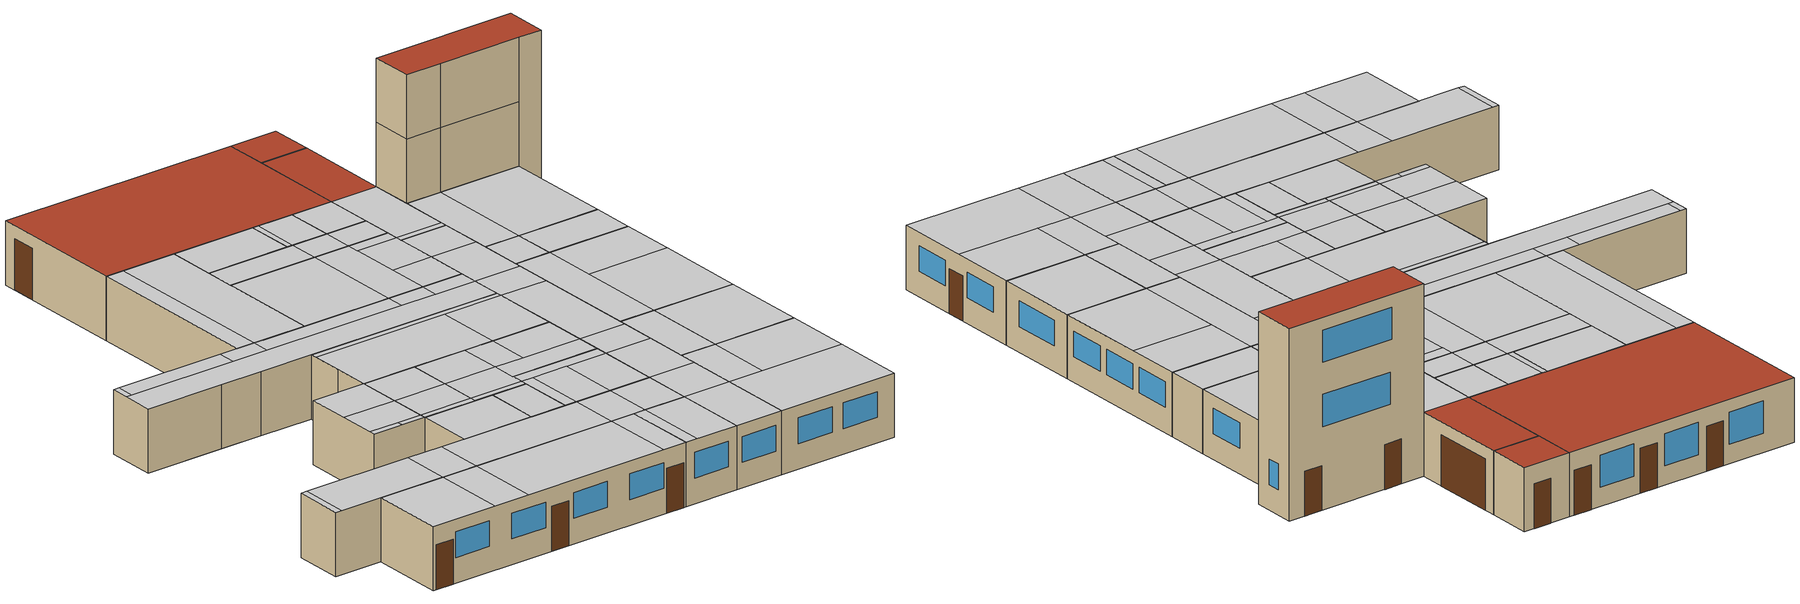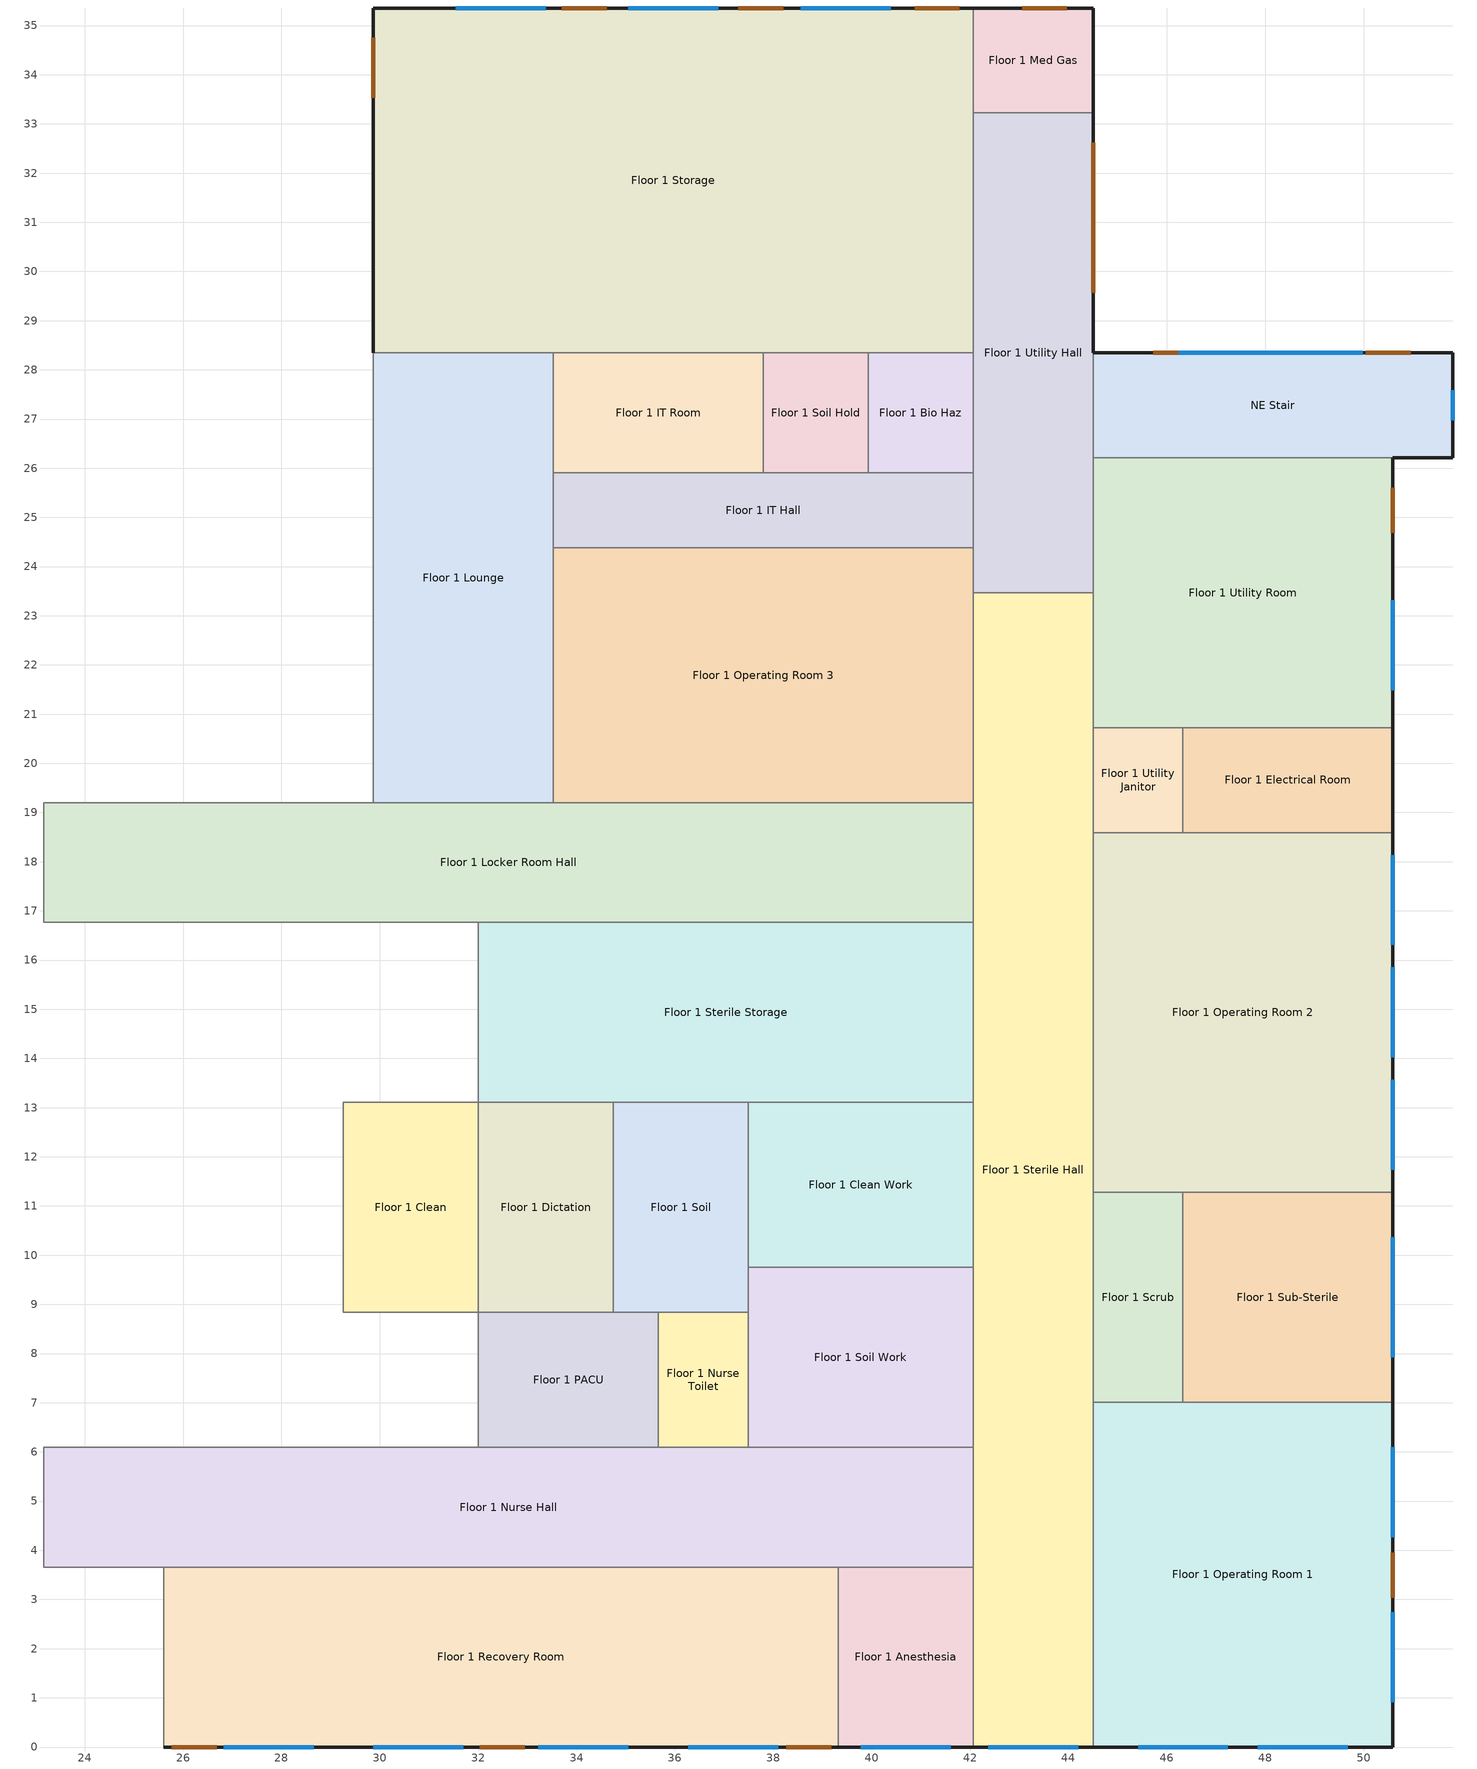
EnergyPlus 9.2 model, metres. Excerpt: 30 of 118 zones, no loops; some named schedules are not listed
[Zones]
Floor 1 Anesthesia
 floor ground (ext_slab_8in_with_carpet): 42.06,3.66 42.06,0 39.32,0 39.32,3.66 z0
 wall outside (nonres_ext_wall): 39.32,0 42.06,0 z0:3.05
 wall to Floor 1 Sterile Hall (int_wall): 42.06,0 42.06,3.66 z0:3.05
 wall to Floor 1 Nurse Hall (int_wall): 42.06,3.66 39.32,3.66 z0:3.05
 wall to Floor 1 Recovery Room (int_wall): 39.32,3.66 39.32,0 z0:3.05
 window (Window_U_0.40_SHGC_0.38): 39.78,0 41.61,0 z1.22:2.44
 ceiling to Floor 2 Exam Hall 3 (int_slab_ceiling): 39.32,0 39.93,0 39.93,3.66 39.32,3.66 z3.05
 ceiling to Floor 2 Exam 4 (int_slab_ceiling): 42.06,3.66 39.93,3.66 39.93,0 42.06,0 z3.05
Floor 1 Bio Haz
 floor ground (ext_slab_8in_with_carpet): 42.06,28.35 42.06,25.91 39.93,25.91 39.93,28.35 z0
 wall to Floor 1 Soil Hold (int_wall): 39.93,28.35 39.93,25.91 z0:3.05
 wall to Floor 1 Utility Hall (int_wall): 42.06,25.91 42.06,28.35 z0:3.05
 wall to Floor 1 Storage (int_wall): 42.06,28.35 39.93,28.35 z0:3.05
 wall to Floor 1 IT Hall (int_wall): 39.93,25.91 42.06,25.91 z0:3.05
 ceiling to Floor 2 Exam 6 (int_slab_ceiling): 42.06,25.91 42.06,28.35 39.93,28.35 39.93,25.91 z3.05
Floor 1 Clean
 floor ground (ext_slab_8in_with_carpet): 32,8.84 29.26,8.84 29.26,13.11 32,13.11 z0
 wall to Floor 1 Nurse Station (int_wall): 29.26,8.84 32,8.84 z0:3.05
 wall to Floor 1 Humid (int_wall): 32,13.11 29.26,13.11 z0:3.05
 wall to Floor 1 Nourishment (int_wall): 29.26,13.11 29.26,8.84 z0:3.05
 wall to Floor 1 Dictation (int_wall): 32,8.84 32,13.11 z0:3.05
 ceiling to Floor 2 Exam Hall 2 (int_slab_ceiling): 29.26,8.84 30.78,8.84 30.78,9.14 29.26,9.14 z3.05
 ceiling to Floor 2 Exam 3 (int_slab_ceiling): 32,8.84 32,9.14 30.78,9.14 30.78,8.84 z3.05
 ceiling to Floor 2 X-Ray (int_slab_ceiling): 29.26,13.11 29.26,10.97 32,10.97 32,13.11 z3.05
 ceiling to Floor 2 Reception Hall (int_slab_ceiling): 32,9.14 32,10.97 29.26,10.97 29.26,9.14 z3.05
Floor 1 Clean Work
 floor ground (ext_slab_8in_with_carpet): 37.49,9.75 37.49,13.11 42.06,13.11 42.06,9.75 z0
 wall to Floor 1 Sterile Storage (int_wall): 42.06,13.11 37.49,13.11 z0:3.05
 wall to Floor 1 Soil (int_wall): 37.49,13.11 37.49,9.75 z0:3.05
 wall to Floor 1 Sterile Hall (int_wall): 42.06,9.75 42.06,13.11 z0:3.05
 wall to Floor 1 Soil Work (int_wall): 37.49,9.75 42.06,9.75 z0:3.05
 ceiling to Floor 2 Scheduling 1 (int_slab_ceiling): 42.06,13.11 39.01,13.11 39.01,10.97 42.06,10.97 z3.05
 ceiling to Floor 2 X-Ray (int_slab_ceiling): 37.49,13.11 37.49,10.97 39.01,10.97 39.01,13.11 z3.05
 ceiling to Floor 2 Reception Hall (int_slab_ceiling): 42.06,10.97 37.49,10.97 37.49,9.75 42.06,9.75 z3.05
Floor 1 Dictation
 floor ground (ext_slab_8in_with_carpet): 34.75,13.11 34.75,8.84 32,8.84 32,13.11 z0
 wall to Floor 1 Sterile Storage (int_wall): 34.75,13.11 32,13.11 z0:3.05
 wall to Floor 1 Soil (int_wall): 34.75,8.84 34.75,13.11 z0:3.05
 wall to Floor 1 PACU (int_wall): 32,8.84 34.75,8.84 z0:3.05
 ceiling to Floor 2 Exam 3 (int_slab_ceiling): 34.75,8.84 34.75,9.14 32,9.14 32,8.84 z3.05
 ceiling to Floor 2 X-Ray (int_slab_ceiling): 32,13.11 32,10.97 34.75,10.97 34.75,13.11 z3.05
 ceiling to Floor 2 Reception Hall (int_slab_ceiling): 34.75,9.14 34.75,10.97 32,10.97 32,9.14 z3.05
Floor 1 Electrical Room
 floor ground (ext_slab_8in_with_carpet): 50.6,20.73 50.6,18.59 46.33,18.59 46.33,20.73 z0
 wall outside (nonres_ext_wall): 50.6,18.59 50.6,20.73 z0:3.05
 wall to Floor 1 Utility Janitor (int_wall): 46.33,20.73 46.33,18.59 z0:3.05
 wall to Floor 1 Operating Room 2 (int_wall): 46.33,18.59 50.6,18.59 z0:3.05
 wall to Floor 1 Utility Room (int_wall): 50.6,20.73 46.33,20.73 z0:3.05
 ceiling to Floor 2 Exam 5 (int_slab_ceiling): 50.6,18.59 50.6,20.73 46.33,20.73 46.33,18.59 z3.05
Floor 1 IT Hall
 floor ground (ext_slab_8in_with_carpet): 33.53,24.38 33.53,25.91 42.06,25.91 42.06,24.38 z0
 wall to Floor 1 Operating Room 3 (int_wall): 33.53,24.38 42.06,24.38 z0:3.05
 wall to Floor 1 Utility Hall (int_wall): 42.06,24.38 42.06,25.91 z0:3.05
 wall to Floor 1 Lounge (int_wall): 33.53,25.91 33.53,24.38 z0:3.05
 wall to Floor 1 Soil Hold (int_wall): 39.93,25.91 37.8,25.91 z0:3.05
 wall to Floor 1 IT Room (int_wall): 37.8,25.91 33.53,25.91 z0:3.05
 ceiling to Floor 2 Exam 6 (int_slab_ceiling): 42.06,25.91 39.93,25.91 39.93,24.38 42.06,24.38 z3.05
 ceiling to Floor 2 Exam Hall 4 (int_slab_ceiling): 39.93,25.91 38.1,25.91 38.1,24.38 39.93,24.38 z3.05
 ceiling to Floor 2 Exam 7 (int_slab_ceiling): 33.53,24.38 38.1,24.38 38.1,25.91 33.53,25.91 z3.05
Floor 1 IT Room
 floor ground (ext_slab_8in_with_carpet): 37.8,25.91 33.53,25.91 33.53,28.35 37.8,28.35 z0
 wall to Floor 1 Lounge (int_wall): 33.53,28.35 33.53,25.91 z0:3.05
 wall to Floor 1 Soil Hold (int_wall): 37.8,25.91 37.8,28.35 z0:3.05
 wall to Floor 1 Storage (int_wall): 37.8,28.35 33.53,28.35 z0:3.05
 ceiling to Floor 2 Exam 7 (int_slab_ceiling): 33.53,25.91 37.8,25.91 37.8,28.35 33.53,28.35 z3.05
Floor 1 Locker Room Hall
 floor ground (ext_slab_8in_with_carpet): 23.16,16.76 23.16,19.2 42.06,19.2 42.06,16.76 z0
 wall to Floor 1 Sterile Hall (int_wall): 42.06,16.76 42.06,19.2 z0:3.05
 wall to Floor 1 Pre-Op Hall (int_wall): 23.16,19.2 23.16,16.76 z0:3.05
 wall to Floor 1 Operating Room 3 (int_wall): 42.06,19.2 33.53,19.2 z0:3.05
 wall to Floor 1 Pre-Op Room 2 (int_wall): 23.16,16.76 27.13,16.76 z0:3.05
 wall to Floor 1 Nourishment (int_wall): 27.13,16.76 29.26,16.76 z0:3.05
 wall to Floor 1 Nurse Janitor (int_wall): 29.26,16.76 32,16.76 z0:3.05
 wall to Floor 1 Sterile Storage (int_wall): 32,16.76 42.06,16.76 z0:3.05
 wall to Floor 1 Locker Room (int_wall): 29.87,19.2 23.16,19.2 z0:3.05
 wall to Floor 1 Lounge (int_wall): 33.53,19.2 29.87,19.2 z0:3.05
 ceiling to Floor 2 Nurse Station 1 (int_slab_ceiling): 42.06,19.2 39.93,19.2 39.93,18.29 42.06,18.29 z3.05
 ceiling to Floor 2 Work Hall (int_slab_ceiling): 42.06,18.29 23.16,18.29 23.16,16.76 42.06,16.76 z3.05
 ceiling to Floor 2 Exam Hall 4 (int_slab_ceiling): 39.93,19.2 38.1,19.2 38.1,18.29 39.93,18.29 z3.05
 ceiling to Floor 2 Exam 7 (int_slab_ceiling): 30.78,19.2 30.78,18.29 38.1,18.29 38.1,19.2 z3.05
 ceiling to Floor 2 Exam Hall 5 (int_slab_ceiling): 28.96,19.2 28.96,18.29 30.78,18.29 30.78,19.2 z3.05
 ceiling to Floor 2 Nurse Station 2 (int_slab_ceiling): 28.96,19.2 23.47,19.2 23.47,18.29 28.96,18.29 z3.05
 ceiling to Floor 2 Exam Hall 6 (int_slab_ceiling): 23.16,18.29 23.47,18.29 23.47,19.2 23.16,19.2 z3.05
Floor 1 Lounge
 floor ground (ext_slab_8in_with_carpet): 29.87,19.2 29.87,28.35 33.53,28.35 33.53,19.2 z0
 wall to Floor 1 Locker Room (int_wall): 29.87,28.35 29.87,19.2 z0:3.05
 wall to Floor 1 Storage (int_wall): 33.53,28.35 29.87,28.35 z0:3.05
 wall to Floor 1 Operating Room 3 (int_wall): 33.53,19.2 33.53,24.38 z0:3.05
 ceiling to Floor 2 Exam 7 (int_slab_ceiling): 33.53,28.35 30.78,28.35 30.78,19.2 33.53,19.2 z3.05
 ceiling to Floor 2 Exam Hall 5 (int_slab_ceiling): 29.87,19.2 30.78,19.2 30.78,28.35 29.87,28.35 z3.05
Floor 1 Med Gas
 floor ground (ext_slab_8in_with_carpet): 42.06,33.22 42.06,35.36 44.5,35.36 44.5,33.22 z0
 wall outside (nonres_ext_wall): 44.5,33.22 44.5,35.36 42.06,35.36 z0:3.05
 wall to Floor 1 Utility Hall (int_wall): 42.06,33.22 44.5,33.22 z0:3.05
 wall to Floor 1 Storage (int_wall): 42.06,35.36 42.06,33.22 z0:3.05
 door (Swinging Door_con): 43.97,35.36 43.06,35.36 z0:2.13
 roof outside (nonres_roof): 42.06,35.36 42.06,33.22 44.5,33.22 44.5,35.36 z3.05
Floor 1 Nurse Hall
 floor ground (ext_slab_8in_with_carpet): 23.16,6.1 42.06,6.1 42.06,3.66 23.16,3.66 z0
 wall to Floor 1 Step Down (int_wall): 23.16,3.66 25.6,3.66 z0:3.05
 wall to Floor 1 Soil Work (int_wall): 42.06,6.1 37.49,6.1 z0:3.05
 wall to Floor 1 Pre-Op Hall (int_wall): 23.16,6.1 23.16,3.66 z0:3.05
 wall to Floor 1 Sterile Hall (int_wall): 42.06,3.66 42.06,6.1 z0:3.05
 wall to Floor 1 Nurse Toilet (int_wall): 37.49,6.1 35.66,6.1 z0:3.05
 wall to Floor 1 PACU (int_wall): 35.66,6.1 32,6.1 z0:3.05
 wall to Floor 1 Nurse Station (int_wall): 32,6.1 23.16,6.1 z0:3.05
 wall to Floor 1 Recovery Room (int_wall): 25.6,3.66 39.32,3.66 z0:3.05
 ceiling to Floor 2 Exam Hall 1 (int_slab_ceiling): 23.16,3.66 23.47,3.66 23.47,6.1 23.16,6.1 z3.05
 ceiling to Floor 2 Exam 2 (int_slab_ceiling): 28.96,3.66 28.96,6.1 23.47,6.1 23.47,3.66 z3.05
 ceiling to Floor 2 Exam 3 (int_slab_ceiling): 30.78,3.66 38.1,3.66 38.1,6.1 30.78,6.1 z3.05
 ceiling to Floor 2 Exam Hall 2 (int_slab_ceiling): 28.96,3.66 30.78,3.66 30.78,6.1 28.96,6.1 z3.05
 ceiling to Floor 2 Exam Hall 3 (int_slab_ceiling): 39.93,3.66 39.93,6.1 38.1,6.1 38.1,3.66 z3.05
 ceiling to Floor 2 Storage 1 (int_slab_ceiling): 42.06,6.1 39.93,6.1 39.93,3.66 42.06,3.66 z3.05
Floor 1 Nurse Toilet
 floor ground (ext_slab_8in_with_carpet): 35.66,6.1 35.66,8.84 37.49,8.84 37.49,6.1 z0
 wall to Floor 1 PACU (int_wall): 35.66,8.84 35.66,6.1 z0:3.05
 wall to Floor 1 Soil (int_wall): 37.49,8.84 35.66,8.84 z0:3.05
 wall to Floor 1 Soil Work (int_wall): 37.49,6.1 37.49,8.84 z0:3.05
 ceiling to Floor 2 Exam 3 (int_slab_ceiling): 35.66,8.84 35.66,6.1 37.49,6.1 37.49,8.84 z3.05
Floor 1 Operating Room 1
 floor ground (ext_slab_8in_with_carpet): 50.6,7.01 50.6,0 44.5,0 44.5,7.01 z0
 wall outside (nonres_ext_wall): 44.5,0 50.6,0 50.6,7.01 z0:3.05
 wall to Floor 1 Sterile Hall (int_wall): 44.5,7.01 44.5,0 z0:3.05
 wall to Floor 1 Sub-Sterile (int_wall): 50.6,7.01 46.33,7.01 z0:3.05
 wall to Floor 1 Scrub (int_wall): 46.33,7.01 44.5,7.01 z0:3.05
 window (Window_U_0.40_SHGC_0.38): 45.42,0 47.24,0 / 47.85,0 49.68,0 / 50.6,0.91 50.6,2.74 / 50.6,4.27 50.6,6.1 z1.22:2.44
 door (Swinging Door_con): 50.6,3.03 50.6,3.95 z0:2.13
 ceiling to Floor 2 Conference (int_slab_ceiling): 50.6,0 50.6,3.66 44.5,3.66 44.5,0 z3.05
 ceiling to Floor 2 Office (int_slab_ceiling): 50.6,7.01 46.33,7.01 46.33,3.66 50.6,3.66 z3.05
 ceiling to Floor 2 Office Hall (int_slab_ceiling): 44.5,3.66 46.33,3.66 46.33,7.01 44.5,7.01 z3.05
Floor 1 Operating Room 2
 floor ground (ext_slab_8in_with_carpet): 50.6,18.59 50.6,11.28 44.5,11.28 44.5,18.59 z0
 wall outside (nonres_ext_wall): 50.6,11.28 50.6,18.59 z0:3.05
 wall to Floor 1 Utility Janitor (int_wall): 46.33,18.59 44.5,18.59 z0:3.05
 wall to Floor 1 Scrub (int_wall): 44.5,11.28 46.33,11.28 z0:3.05
 wall to Floor 1 Sterile Hall (int_wall): 44.5,18.59 44.5,11.28 z0:3.05
 wall to Floor 1 Sub-Sterile (int_wall): 46.33,11.28 50.6,11.28 z0:3.05
 window (Window_U_0.40_SHGC_0.38): 50.6,11.73 50.6,13.56 / 50.6,16.31 50.6,18.14 / 50.6,14.02 50.6,15.85 z1.22:2.44
 ceiling to Floor 2 Office Hall (int_slab_ceiling): 44.5,18.59 44.5,11.28 46.33,11.28 46.33,18.59 z3.05
 ceiling to Floor 2 Office (int_slab_ceiling): 46.33,15.85 46.33,11.28 50.6,11.28 50.6,15.85 z3.05
 ceiling to Floor 2 Utility (int_slab_ceiling): 46.33,18.59 46.33,15.85 50.6,15.85 50.6,18.59 z3.05
Floor 1 Operating Room 3
 floor ground (ext_slab_8in_with_carpet): 42.06,24.38 42.06,19.2 33.53,19.2 33.53,24.38 z0
 wall to Floor 1 Utility Hall (int_wall): 42.06,23.47 42.06,24.38 z0:3.05
 wall to Floor 1 Sterile Hall (int_wall): 42.06,19.2 42.06,23.47 z0:3.05
 ceiling to Floor 2 Exam 6 (int_slab_ceiling): 39.93,24.38 39.93,23.77 42.06,23.77 42.06,24.38 z3.05
 ceiling to Floor 2 Exam Hall 4 (int_slab_ceiling): 39.93,24.38 38.1,24.38 38.1,19.2 39.93,19.2 z3.05
 ceiling to Floor 2 Storage 2 (int_slab_ceiling): 39.93,23.77 39.93,21.34 42.06,21.34 42.06,23.77 z3.05
 ceiling to Floor 2 Nurse Station 1 (int_slab_ceiling): 42.06,19.2 42.06,21.34 39.93,21.34 39.93,19.2 z3.05
 ceiling to Floor 2 Exam 7 (int_slab_ceiling): 33.53,19.2 38.1,19.2 38.1,24.38 33.53,24.38 z3.05
Floor 1 PACU
 floor ground (ext_slab_8in_with_carpet): 32,6.1 32,8.84 35.66,8.84 35.66,6.1 z0
 wall to Floor 1 Soil (int_wall): 35.66,8.84 34.75,8.84 z0:3.05
 wall to Floor 1 Nurse Station (int_wall): 32,8.84 32,6.1 z0:3.05
 ceiling to Floor 2 Exam 3 (int_slab_ceiling): 32,8.84 32,6.1 35.66,6.1 35.66,8.84 z3.05
Floor 1 Recovery Room
 floor ground (ext_slab_8in_with_carpet): 39.32,0 25.6,0 25.6,3.66 39.32,3.66 z0
 wall outside (nonres_ext_wall): 25.6,0 39.32,0 z0:3.05
 wall to Floor 1 Step Down (int_wall): 25.6,3.66 25.6,0 z0:3.05
 window (Window_U_0.40_SHGC_0.38): 29.87,0 31.7,0 / 33.22,0 35.05,0 / 36.27,0 38.1,0 / 26.82,0 28.65,0 z1.22:2.44
 door (Swinging Door_con): 32.03,0 32.95,0 / 25.77,0 26.68,0 / 38.27,0 39.18,0 z0:2.13
 ceiling to Floor 2 Exam 2 (int_slab_ceiling): 25.6,0 28.96,0 28.96,3.66 25.6,3.66 z3.05
 ceiling to Floor 2 Exam 3 (int_slab_ceiling): 30.78,0 38.1,0 38.1,3.66 30.78,3.66 z3.05
 ceiling to Floor 2 Exam Hall 2 (int_slab_ceiling): 28.96,0 30.78,0 30.78,3.66 28.96,3.66 z3.05
 ceiling to Floor 2 Exam Hall 3 (int_slab_ceiling): 39.32,3.66 38.1,3.66 38.1,0 39.32,0 z3.05
Floor 1 Scrub
 floor ground (ext_slab_8in_with_carpet): 46.33,7.01 44.5,7.01 44.5,11.28 46.33,11.28 z0
 wall to Floor 1 Sub-Sterile (int_wall): 46.33,7.01 46.33,11.28 z0:3.05
 wall to Floor 1 Sterile Hall (int_wall): 44.5,11.28 44.5,7.01 z0:3.05
 ceiling to Floor 2 Office Hall (int_slab_ceiling): 44.5,7.01 46.33,7.01 46.33,11.28 44.5,11.28 z3.05
Floor 1 Soil
 floor ground (ext_slab_8in_with_carpet): 37.49,8.84 34.75,8.84 34.75,13.11 37.49,13.11 z0
 wall to Floor 1 Soil Work (int_wall): 37.49,8.84 37.49,9.75 z0:3.05
 wall to Floor 1 Sterile Storage (int_wall): 37.49,13.11 34.75,13.11 z0:3.05
 ceiling to Floor 2 Exam 3 (int_slab_ceiling): 37.49,8.84 37.49,9.14 34.75,9.14 34.75,8.84 z3.05
 ceiling to Floor 2 X-Ray (int_slab_ceiling): 34.75,13.11 34.75,10.97 37.49,10.97 37.49,13.11 z3.05
 ceiling to Floor 2 Reception Hall (int_slab_ceiling): 37.49,9.14 37.49,10.97 34.75,10.97 34.75,9.14 z3.05
Floor 1 Soil Hold
 floor ground (ext_slab_8in_with_carpet): 39.93,28.35 39.93,25.91 37.8,25.91 37.8,28.35 z0
 wall to Floor 1 Storage (int_wall): 39.93,28.35 37.8,28.35 z0:3.05
 ceiling to Floor 2 Exam Hall 4 (int_slab_ceiling): 39.93,28.35 38.1,28.35 38.1,25.91 39.93,25.91 z3.05
 ceiling to Floor 2 Exam 7 (int_slab_ceiling): 37.8,25.91 38.1,25.91 38.1,28.35 37.8,28.35 z3.05
Floor 1 Soil Work
 floor ground (ext_slab_8in_with_carpet): 42.06,9.75 42.06,6.1 37.49,6.1 37.49,9.75 z0
 wall to Floor 1 Sterile Hall (int_wall): 42.06,6.1 42.06,9.75 z0:3.05
 ceiling to Floor 2 Exam 3 (int_slab_ceiling): 37.49,6.1 38.1,6.1 38.1,9.14 37.49,9.14 z3.05
 ceiling to Floor 2 Exam Hall 3 (int_slab_ceiling): 38.1,6.1 39.93,6.1 39.93,9.14 38.1,9.14 z3.05
 ceiling to Floor 2 Reception Hall (int_slab_ceiling): 42.06,9.14 42.06,9.75 37.49,9.75 37.49,9.14 z3.05
 ceiling to Floor 2 Dictation (int_slab_ceiling): 42.06,6.1 42.06,9.14 39.93,9.14 39.93,6.1 z3.05
Floor 1 Sterile Hall
 floor ground (ext_slab_8in_with_carpet): 42.06,23.47 44.5,23.47 44.5,0 42.06,0 z0
 wall outside (nonres_ext_wall): 42.06,0 44.5,0 z0:3.05
 wall to Floor 1 Utility Hall (int_wall): 44.5,23.47 42.06,23.47 z0:3.05
 wall to Floor 1 Sterile Storage (int_wall): 42.06,16.76 42.06,13.11 z0:3.05
 wall to Floor 1 Utility Janitor (int_wall): 44.5,18.59 44.5,20.73 z0:3.05
 wall to Floor 1 Utility Room (int_wall): 44.5,20.73 44.5,23.47 z0:3.05
 window (Window_U_0.40_SHGC_0.38): 42.37,0 44.2,0 z1.22:2.44
 ceiling to Floor 2 Conference (int_slab_ceiling): 44.5,0 44.5,3.66 42.06,3.66 42.06,0 z3.05
 ceiling to Floor 2 Storage 2 (int_slab_ceiling): 42.06,23.47 42.06,21.34 44.5,21.34 44.5,23.47 z3.05
 ceiling to Floor 2 Lounge (int_slab_ceiling): 42.06,6.1 44.5,6.1 44.5,9.14 42.06,9.14 z3.05
 ceiling to Floor 2 Conference Toilet (int_slab_ceiling): 44.5,3.66 44.5,6.1 42.06,6.1 42.06,3.66 z3.05
 ceiling to Floor 2 Scheduling 1 (int_slab_ceiling): 42.06,10.97 44.5,10.97 44.5,16.46 42.06,16.46 z3.05
 ceiling to Floor 2 Work Hall (int_slab_ceiling): 42.06,16.46 44.5,16.46 44.5,18.29 42.06,18.29 z3.05
 ceiling to Floor 2 Reception Hall (int_slab_ceiling): 44.5,9.14 44.5,10.97 42.06,10.97 42.06,9.14 z3.05
 ceiling to Floor 2 Nurse Station 1 (int_slab_ceiling): 44.5,21.34 42.06,21.34 42.06,18.29 44.5,18.29 z3.05
Floor 1 Sterile Storage
 floor ground (ext_slab_8in_with_carpet): 42.06,16.76 42.06,13.11 32,13.11 32,16.76 z0
 wall to Floor 1 Nurse Janitor (int_wall): 32,16.76 32,14.94 z0:3.05
 wall to Floor 1 Humid (int_wall): 32,14.94 32,13.11 z0:3.05
 ceiling to Floor 2 Scheduling 1 (int_slab_ceiling): 42.06,13.11 42.06,16.46 39.01,16.46 39.01,13.11 z3.05
 ceiling to Floor 2 Work Hall (int_slab_ceiling): 32,16.76 32,16.46 42.06,16.46 42.06,16.76 z3.05
 ceiling to Floor 2 X-Ray (int_slab_ceiling): 39.01,13.11 39.01,16.46 32,16.46 32,13.11 z3.05
Floor 1 Storage
 floor ground (ext_slab_8in_with_carpet): 29.87,35.36 42.06,35.36 42.06,28.35 29.87,28.35 z0
 wall outside (nonres_ext_wall): 42.06,35.36 29.87,35.36 29.87,28.35 z0:3.05
 wall to Floor 1 Utility Hall (int_wall): 42.06,28.35 42.06,33.22 z0:3.05
 window (Window_U_0.40_SHGC_0.38): 40.39,35.36 38.56,35.36 / 36.88,35.36 35.05,35.36 / 33.38,35.36 31.55,35.36 z0.91:2.44
 door (Swinging Door_con): 29.87,34.75 29.87,33.53 z0:2.44; 41.78,35.36 40.87,35.36 / 38.2,35.36 37.29,35.36 / 34.61,35.36 33.69,35.36 z0:2.13
 roof outside (nonres_roof): 42.06,35.36 29.87,35.36 29.87,28.35 42.06,28.35 z3.05
Floor 1 Sub-Sterile
 floor ground (ext_slab_8in_with_carpet): 46.33,7.01 46.33,11.28 50.6,11.28 50.6,7.01 z0
 wall outside (nonres_ext_wall): 50.6,7.01 50.6,11.28 z0:3.05
 window (Window_U_0.40_SHGC_0.38): 50.6,7.92 50.6,10.36 z1.22:2.44
 ceiling to Floor 2 Office (int_slab_ceiling): 46.33,11.28 46.33,7.01 50.6,7.01 50.6,11.28 z3.05
Floor 1 Utility Hall
 floor ground (ext_slab_8in_with_carpet): 44.5,23.47 42.06,23.47 42.06,33.22 44.5,33.22 z0
 wall outside (nonres_ext_wall): 44.5,28.35 44.5,33.22 z0:3.05
 wall to Floor 1 Utility Room (int_wall): 44.5,23.47 44.5,26.21 z0:3.05
 wall to NE Stair (int_wall): 44.5,26.21 44.5,28.35 z0:3.05
 door (Overhead Door_con): 44.5,29.57 44.5,32.61 z0:2.44
 ceiling to Floor 2 Storage 2 (int_slab_ceiling): 44.5,23.47 44.5,23.77 42.06,23.77 42.06,23.47 z3.05
 ceiling to Floor 2 Exam 6 (int_slab_ceiling): 44.5,28.35 42.06,28.35 42.06,23.77 44.5,23.77 z3.05
 roof outside (nonres_roof): 42.06,33.22 42.06,28.35 44.5,28.35 44.5,33.22 z3.05
Floor 1 Utility Janitor
 floor ground (ext_slab_8in_with_carpet): 46.33,18.59 44.5,18.59 44.5,20.73 46.33,20.73 z0
 wall to Floor 1 Utility Room (int_wall): 46.33,20.73 44.5,20.73 z0:3.05
 ceiling to Floor 2 Office Hall (int_slab_ceiling): 44.5,18.59 46.33,18.59 46.33,20.73 44.5,20.73 z3.05
Floor 1 Utility Room
 floor ground (ext_slab_8in_with_carpet): 44.5,20.73 44.5,26.21 50.6,26.21 50.6,20.73 z0
 wall outside (nonres_ext_wall): 50.6,20.73 50.6,26.21 z0:3.05
 wall to NE Stair (int_wall): 50.6,26.21 44.5,26.21 z0:3.05
 window (Window_U_0.40_SHGC_0.38): 50.6,21.49 50.6,23.32 z1.22:2.44
 door (Swinging Door_con): 50.6,24.69 50.6,25.6 z0:2.13
 ceiling to Floor 2 Office Hall (int_slab_ceiling): 46.33,26.21 44.5,26.21 44.5,20.73 46.33,20.73 z3.05
 ceiling to Floor 2 Exam 5 (int_slab_ceiling): 46.33,26.21 46.33,20.73 50.6,20.73 50.6,26.21 z3.05
NE Stair
 floor ground (ext_slab_8in_with_carpet): 51.82,28.35 51.82,26.21 44.5,26.21 44.5,28.35 z0
 wall outside (nonres_ext_wall): 50.6,26.21 51.82,26.21 51.82,28.35 44.5,28.35 z0:9.14
 wall to Floor 2 Office Hall (int_wall): 44.5,26.21 46.33,26.21 z3.05:6.1
 wall to Floor 2 Exam 5 (int_wall): 46.33,26.21 50.6,26.21 z3.05:6.1
 wall to Floor 3 Mechanical Hall (int_wall): 44.5,26.21 46.33,26.21 z6.1:9.14
 wall to Floor 2 Exam 6 (int_wall): 44.5,28.35 44.5,26.21 z3.05:6.1
 wall to Floor 3 Mechanical (int_wall): 46.33,26.21 50.6,26.21 z6.1:9.14
 wall to Floor 3 Lounge (int_wall): 44.5,28.35 44.5,26.21 z6.1:9.14
 window (Window_U_0.40_SHGC_0.38): 51.82,26.97 51.82,27.58 z1.22:2.44; 49.99,28.35 46.24,28.35 z7.01:8.53; 49.99,28.35 46.33,28.35 z3.96:5.49
 door (Swinging Door_con): 46.63,28.35 45.72,28.35 / 50.96,28.35 50.05,28.35 z0:2.13
 roof outside (nonres_roof): 51.82,26.21 51.82,28.35 44.5,28.35 44.5,26.21 z9.14
[Building]
OutPatient HealthCare: North Axis {deg}=0; Terrain=City; Loads Convergence Tolerance Value=0.04; Temperature Convergence Tolerance Value {deltaC}=0.2; Solar Distribution=FullInteriorAndExterior; Maximum Number of Warmup Days=25; Minimum Number of Warmup Days=6
[Site:Location]
Xian_Shaanxi_CHN Design_Conditions: Latitude {deg}=34.3; Longitude {deg}=108.93; Time Zone {hr}=8; Elevation {m}=397.5
[SizingPeriod:DesignDay] Month=1; Day of Month=21; Day Type=WinterDesignDay; Daily Dry-Bulb Temperature Range {deltaC}=0; Dry-Bulb Temperature Range Modifier Type=DefaultMultipliers; Barometric Pressure {Pa}=96640; Wind Speed {m/s}=1.1; Wind Direction {deg}=70; Rain Indicator=No; Snow Indicator=No; Daylight Saving Time Indicator=No; Solar Model Indicator=ASHRAEClearSky; Sky Clearness=0
Name | Maximum Dry-Bulb Temperature {C} | Humidity Condition Type | Wetbulb or DewPoint at Maximum Dry-Bulb {C}
Xian Ann Htg 99.6% Condns DB | -6.3 | Wetbulb | -6.3
Xian Ann Htg 99% Condns DB | -4.8 | Wetbulb | -4.8
Xian Ann Hum_n 99.6% Condns DP=>MCDB | 1.6 | Dewpoint | -18.1
Xian Ann Hum_n 99% Condns DP=>MCDB | 1.7 | Dewpoint | -15.3
[Site:GroundTemperature:BuildingSurface]
20.37, 20.33, 20.37, 20.39, 20.49, 21.49, 21.73, 21.79, 21.81, 20.84, 20.59, 20.45
[Site:WaterMainsTemperature]
Calculation Method=CORRELATION; Annual Average Outdoor Air Temperature {C}=9.95; Maximum Difference In Monthly Average Outdoor Air Temperatures {deltaC}=23.7
[Material:NoMass] Thermal Absorptance=0.9; Solar Absorptance=0.7
Name | Roughness | Thermal Resistance {m2-K/W} | Visible Absorptance
Opaque Door panel_con | MediumRough | 0.475964 | 0.7
Overhead Door_con Panel | MediumRough | 0.567742 | 0.7
CP02 CARPET PAD | VeryRough | 0.21648 | 0.8
Nonres_Roof_Insulation | MediumSmooth | 5.30668 | 0.7
Nonres_Exterior_Wall_Insulation | MediumSmooth | 2.81828 | 0.7
[Construction]
Swinging Door_con: Opaque Door panel_con
Overhead Door_con: Overhead Door_con Panel
InteriorFurnishings: Std Wood 6inch
int_wall: G01 13mm gypsum board, G01 13mm gypsum board
ext_slab_8in_with_carpet: 200mm Normalweight concrete floor, CP02 CARPET PAD
int_slab_ceiling: CP02 CARPET PAD, 100mm Normalweight concrete floor
nonres_roof: F13 Built-up roofing, Nonres_Roof_Insulation, F08 Metal surface
nonres_ext_wall: F07 25mm stucco, G01 16mm gypsum board, Nonres_Exterior_Wall_Insulation, G01 16mm gypsum board
[CONSTRUCTION]
Window_U_0.40_SHGC_0.38: Glass_8652_LayerAvg, Gap_1_W_0_0127, Glass_102_LayerAvg
[Material]
Name | Roughness | Thickness {m} | Conductivity {W/m-K} | Density {kg/m3} | Specific Heat {J/kg-K} | Thermal Absorptance | Solar Absorptance | Visible Absorptance
Std Wood 6inch | MediumSmooth | 0.15 | 0.12 | 540 | 1210 | 0.9 | 0.7 | 0.7
F07 25mm stucco | Smooth | 0.0254 | 0.72 | 1856 | 840 | 0.9 | 0.7 | 0.7
F08 Metal surface | Smooth | 0.0008 | 45.28 | 7824 | 500
F13 Built-up roofing | Rough | 0.0095 | 0.16 | 1120 | 1460 | 0.9 | 0.7
G01 13mm gypsum board | Smooth | 0.0127 | 0.16 | 800 | 1090 | 0.9 | 0.7 | 0.5
G01 16mm gypsum board | MediumSmooth | 0.0159 | 0.16 | 800 | 1090
100mm Normalweight concrete floor | MediumRough | 0.1016 | 2.31 | 2322 | 832
200mm Normalweight concrete floor | MediumRough | 0.2032 | 2.31 | 2322 | 832
[WindowMaterial:Glazing] Optical Data Type=SpectralAverage; Infrared Transmittance at Normal Incidence=0; Front Side Infrared Hemispherical Emissivity=0.84
Name | Thickness {m} | Solar Transmittance at Normal Incidence | Front Side Solar Reflectance at Normal Incidence | Back Side Solar Reflectance at Normal Incidence | Visible Transmittance at Normal Incidence | Front Side Visible Reflectance at Normal Incidence | Back Side Visible Reflectance at Normal Incidence | Back Side Infrared Hemispherical Emissivity | Conductivity {W/m-K}
Glass_102_LayerAvg | 0.003048 | 0.833848 | 0.0747638 | 0.0748545 | 0.89926 | 0.082563 | 0.082564 | 0.84 | 1
Glass_8652_LayerAvg | 0.003059 | 0.343691 | 0.298987 | 0.462105 | 0.487937 | 0.209449 | 0.306829 | 0.39 | 0.962
[WindowMaterial:Gas]
Gap_1_W_0_0127: Gas Type=Air; Thickness {m}=0.0127
[Zone] Type=1; Multiplier=1; Ceiling Height {m}=-9999; Floor Area {m2}=autocalculate; Part of Total Floor Area=Yes
Name | Volume {m3}
Floor 1 Anesthesia; Floor 1 PACU | 30.5822
Floor 1 Bio Haz; Floor 1 Med Gas; Floor 1 Soil Hold | 15.8574
Floor 1 Clean; Floor 1 Dictation; Floor 1 Soil | 35.6792
Floor 1 Clean Work | 46.7228
Floor 1 Electrical Room | 27.7505
Floor 1 IT Hall | 39.6436
Floor 1 IT Room | 31.7149
Floor 1 Locker Room Hall; Floor 1 Nurse Hall | 140.4516
Floor 1 Lounge; Floor 1 Utility Room | 101.9406
Floor 1 Nurse Toilet | 15.2911
Floor 1 Operating Room 1 | 130.2575
Floor 1 Operating Room 2 | 135.9209
Floor 1 Operating Room 3 | 134.7882
Floor 1 Recovery Room | 152.911
Floor 1 Scrub | 23.7862
Floor 1 Soil Work | 50.9703
Floor 1 Sterile Hall | 174.4318
Floor 1 Sterile Storage | 112.1347
Floor 1 Storage | 260.515
Floor 1 Sub-Sterile | 55.501
Floor 1 Utility Hall | 72.4911
Floor 1 Utility Janitor | 11.8931
NE Stair | 142.7169
[InternalMass] Construction=InteriorFurnishings
Name | Zone | Surface Area {m2}
Floor 1 Anesthesia_InternalMass_1 | Floor 1 Anesthesia | 20.0671
Floor 1 Bio Haz_InternalMass_1 | Floor 1 Bio Haz | 10.4051
Floor 1 Clean_InternalMass_1 | Floor 1 Clean | 23.4116
Floor 1 Clean Work_InternalMass_1 | Floor 1 Clean Work | 30.658
Floor 1 Dictation_InternalMass_1 | Floor 1 Dictation | 23.4116
Floor 1 Electrical Room_InternalMass_1 | Floor 1 Electrical Room | 18.209
Floor 1 IT Hall_InternalMass_1 | Floor 1 IT Hall | 26.0129
Floor 1 IT Room_InternalMass_1 | Floor 1 IT Room | 20.8103
Floor 1 Locker Room Hall_InternalMass_1 | Floor 1 Locker Room Hall | 92.1598
Floor 1 Lounge_InternalMass_1 | Floor 1 Lounge | 66.8902
Floor 1 Med Gas_InternalMass_1 | Floor 1 Med Gas | 10.4051
Floor 1 Nurse Hall_InternalMass_1 | Floor 1 Nurse Hall | 92.1598
Floor 1 Nurse Toilet_InternalMass_1 | Floor 1 Nurse Toilet | 10.0335
Floor 1 Operating Room 1_InternalMass_1 | Floor 1 Operating Room 1 | 85.4708
Floor 1 Operating Room 2_InternalMass_1 | Floor 1 Operating Room 2 | 89.1869
Floor 1 Operating Room 3_InternalMass_1 | Floor 1 Operating Room 3 | 88.4437
Floor 1 PACU_InternalMass_1 | Floor 1 PACU | 20.0671
Floor 1 Recovery Room_InternalMass_1 | Floor 1 Recovery Room | 100.3353
Floor 1 Scrub_InternalMass_1 | Floor 1 Scrub | 15.6077
Floor 1 Soil_InternalMass_1 | Floor 1 Soil | 23.4116
Floor 1 Soil Hold_InternalMass_1 | Floor 1 Soil Hold | 10.4051
Floor 1 Soil Work_InternalMass_1 | Floor 1 Soil Work | 33.4451
Floor 1 Sterile Hall_InternalMass_1 | Floor 1 Sterile Hall | 114.4565
Floor 1 Sterile Storage_InternalMass_1 | Floor 1 Sterile Storage | 73.5792
Floor 1 Storage_InternalMass_1 | Floor 1 Storage | 170.9416
Floor 1 Sub-Sterile_InternalMass_1 | Floor 1 Sub-Sterile | 36.418
Floor 1 Utility Hall_InternalMass_1 | Floor 1 Utility Hall | 47.5664
Floor 1 Utility Janitor_InternalMass_1 | Floor 1 Utility Janitor | 7.8039
Floor 1 Utility Room_InternalMass_1 | Floor 1 Utility Room | 66.8902
NE Stair_InternalMass_1 | NE Stair | 31.2154
[People] Number of People Schedule=BLDG_OCC_SCH; Number of People Calculation Method=People/Area; Fraction Radiant=0.3; Sensible Heat Fraction=AUTOCALCULATE; Activity Level Schedule=ACTIVITY_SCH; Enable ASHRAE 55 Comfort Warnings=No; Mean Radiant Temperature Calculation Type=ZoneAveraged; Work Efficiency Schedule=WORK_EFF_SCH; Clothing Insulation Calculation Method=ClothingInsulationSchedule; Clothing Insulation Schedule=CLOTHING_SCH; Air Velocity Schedule=AIR_VELO_SCH; Thermal Comfort Model 1 Type=FANGER
Name | Zone or ZoneList | People per Zone Floor Area {person/m2}
Floor 1 Anesthesia People | Floor 1 Anesthesia | 0.215299
Floor 1 Clean People | Floor 1 Clean | 0.215299
Floor 1 Clean Work People | Floor 1 Clean Work | 0.215299
Floor 1 Dictation People | Floor 1 Dictation | 0.0538248
Floor 1 IT Room People | Floor 1 IT Room | 0.0538248
Floor 1 Lounge People | Floor 1 Lounge | 0.161474
Floor 1 Operating Room 1 People | Floor 1 Operating Room 1 | 0.215299
Floor 1 Operating Room 2 People | Floor 1 Operating Room 2 | 0.215299
Floor 1 Operating Room 3 People | Floor 1 Operating Room 3 | 0.215299
Floor 1 PACU People | Floor 1 PACU | 0.215299
Floor 1 Recovery Room People | Floor 1 Recovery Room | 0.215299
Floor 1 Soil People | Floor 1 Soil | 0.215299
Floor 1 Soil Hold People | Floor 1 Soil Hold | 0.215299
Floor 1 Soil Work People | Floor 1 Soil Work | 0.215299
[Lights] Design Level Calculation Method=Watts/Area; Return Air Fraction=0; Fraction Radiant=0.7; Fraction Visible=0.2; Fraction Replaceable=1; Return Air Fraction Calculated from Plenum Temperature=No
Name | Zone or ZoneList | Schedule | Watts per Zone Floor Area {W/m2}
Floor 1 Anesthesia_Lights | Floor 1 Anesthesia | BLDG_LIGHT_SCH | 18.0834
Floor 1 Bio Haz_Lights | Floor 1 Bio Haz | BLDG_LIGHT_STORAGE_SCH | 4.9514
Floor 1 Clean_Lights | Floor 1 Clean | BLDG_LIGHT_SCH | 18.0834
Floor 1 Clean Work_Lights | Floor 1 Clean Work | BLDG_LIGHT_SCH | 18.0834
Floor 1 Dictation_Lights | Floor 1 Dictation | BLDG_LIGHT_OFFICE_SCH | 10.0104
Floor 1 Electrical Room_Lights | Floor 1 Electrical Room | BLDG_LIGHT_SCH | 18.0834
Floor 1 IT Hall_Lights | Floor 1 IT Hall | BLDG_LIGHT_CORRIDOR_SCH | 8.52502
Floor 1 IT Room_Lights | Floor 1 IT Room | BLDG_LIGHT_OFFICE_SCH | 10.0104
Floor 1 Locker Room Hall_Lights | Floor 1 Locker Room Hall | BLDG_LIGHT_CORRIDOR_SCH | 8.52502
Floor 1 Lounge_Lights | Floor 1 Lounge | BLDG_LIGHT_LOUNGE_SCH | 8.39585
Floor 1 Med Gas_Lights | Floor 1 Med Gas | BLDG_LIGHT_STORAGE_SCH | 4.9514
Floor 1 Nurse Hall_Lights | Floor 1 Nurse Hall | BLDG_LIGHT_CORRIDOR_SCH | 8.52502
Floor 1 Nurse Toilet_Lights | Floor 1 Nurse Toilet | BLDG_LIGHT_TOILET_SCH | 10.5486
Floor 1 Operating Room 1_Lights | Floor 1 Operating Room 1 | BLDG_LIGHT_SCH | 23.3577
Floor 1 Operating Room 2_Lights | Floor 1 Operating Room 2 | BLDG_LIGHT_SCH | 23.3577
Floor 1 Operating Room 3_Lights | Floor 1 Operating Room 3 | BLDG_LIGHT_SCH | 23.3577
Floor 1 PACU_Lights | Floor 1 PACU | BLDG_LIGHT_SCH | 11.0868
Floor 1 Recovery Room_Lights | Floor 1 Recovery Room | BLDG_LIGHT_SCH | 11.0868
Floor 1 Scrub_Lights | Floor 1 Scrub | BLDG_LIGHT_CORRIDOR_SCH | 8.52502
Floor 1 Soil_Lights | Floor 1 Soil | BLDG_LIGHT_SCH | 18.0834
Floor 1 Soil Hold_Lights | Floor 1 Soil Hold | BLDG_LIGHT_SCH | 18.0834
Floor 1 Soil Work_Lights | Floor 1 Soil Work | BLDG_LIGHT_SCH | 18.0834
Floor 1 Sterile Hall_Lights | Floor 1 Sterile Hall | BLDG_LIGHT_CORRIDOR_SCH | 8.52502
Floor 1 Sterile Storage_Lights | Floor 1 Sterile Storage | BLDG_LIGHT_STORAGE_SCH | 4.9514
Floor 1 Storage_Lights | Floor 1 Storage | BLDG_LIGHT_STORAGE_SCH | 4.9514
Floor 1 Sub-Sterile_Lights | Floor 1 Sub-Sterile | BLDG_LIGHT_CORRIDOR_SCH | 8.52502
Floor 1 Utility Hall_Lights | Floor 1 Utility Hall | BLDG_LIGHT_CORRIDOR_SCH | 8.52502
Floor 1 Utility Janitor_Lights | Floor 1 Utility Janitor | BLDG_LIGHT_STORAGE_SCH | 4.9514
Floor 1 Utility Room_Lights | Floor 1 Utility Room | BLDG_LIGHT_STORAGE_SCH | 4.9514
NE Stair_Lights | NE Stair | BLDG_LIGHT_CORRIDOR_SCH | 8.52502
[ElectricEquipment] Schedule=BLDG_EQUIP_SCH; Design Level Calculation Method=EquipmentLevel; Fraction Latent=0; Fraction Radiant=0.5; Fraction Lost=0
Name | Zone or ZoneList | Design Level {W}
Floor 1 Anesthesia_PlugMisc_Equip | Floor 1 Anesthesia | 216.0219
Floor 1 Bio Haz_PlugMisc_Equip | Floor 1 Bio Haz | 5.6188
Floor 1 Clean_PlugMisc_Equip | Floor 1 Clean | 252.0255
Floor 1 Clean Work_PlugMisc_Equip | Floor 1 Clean Work | 330.0334
Floor 1 Dictation_PlugMisc_Equip | Floor 1 Dictation | 138.5965
Floor 1 Electrical Room_PlugMisc_Equip | Floor 1 Electrical Room | 490.0041
Floor 1 IT Hall_PlugMisc_Equip | Floor 1 IT Hall | 56.0577
Floor 1 IT Room_PlugMisc_Equip | Floor 1 IT Room | 123.1969
Floor 1 Locker Room Hall_PlugMisc_Equip | Floor 1 Locker Room Hall | 198.6044
Floor 1 Lounge_PlugMisc_Equip | Floor 1 Lounge | 1079.94
Floor 1 Med Gas_PlugMisc_Equip | Floor 1 Med Gas | 5.6188
Floor 1 Nurse Hall_PlugMisc_Equip | Floor 1 Nurse Hall | 198.6044
Floor 1 Nurse Toilet_PlugMisc_Equip | Floor 1 Nurse Toilet | 21.6223
Floor 1 Operating Room 1_PlugMisc_Equip | Floor 1 Operating Room 1 | 1840.19
Floor 1 Operating Room 2_PlugMisc_Equip | Floor 1 Operating Room 2 | 1920.19
Floor 1 Operating Room 3_PlugMisc_Equip | Floor 1 Operating Room 3 | 1904.19
Floor 1 PACU_PlugMisc_Equip | Floor 1 PACU | 323.9826
Floor 1 Recovery Room_PlugMisc_Equip | Floor 1 Recovery Room | 1619.91
Floor 1 Scrub_PlugMisc_Equip | Floor 1 Scrub | 33.6346
Floor 1 Soil_PlugMisc_Equip | Floor 1 Soil | 252.0255
Floor 1 Soil Hold_PlugMisc_Equip | Floor 1 Soil Hold | 112.0113
Floor 1 Soil Work_PlugMisc_Equip | Floor 1 Soil Work | 360.0364
Floor 1 Sterile Hall_PlugMisc_Equip | Floor 1 Sterile Hall | 246.6539
Floor 1 Sterile Storage_PlugMisc_Equip | Floor 1 Sterile Storage | 39.7328
Floor 1 Storage_PlugMisc_Equip | Floor 1 Storage | 92.3085
Floor 1 Sub-Sterile_PlugMisc_Equip | Floor 1 Sub-Sterile | 78.4808
Floor 1 Utility Hall_PlugMisc_Equip | Floor 1 Utility Hall | 102.5055
Floor 1 Utility Janitor_PlugMisc_Equip | Floor 1 Utility Janitor | 4.2141
Floor 1 Utility Room_PlugMisc_Equip | Floor 1 Utility Room | 36.1207
NE Stair_PlugMisc_Equip | NE Stair | 67.2692
[GasEquipment] Schedule=BLDG_EQUIP_SCH_BASE; Design Level Calculation Method=EquipmentLevel; Fraction Latent=0; Fraction Radiant=0; Fraction Lost=0.5
Name | Zone or ZoneList | Design Level {W}
Floor 1 Operating Room 1_GasMisc_Equip | Floor 1 Operating Room 1 | 3217.98
Floor 1 Operating Room 2_GasMisc_Equip | Floor 1 Operating Room 2 | 3357.89
Floor 1 Operating Room 3_GasMisc_Equip | Floor 1 Operating Room 3 | 3329.91
[Exterior:Lights] Control Option=AstronomicalClock
Name | Schedule | Design Level {W}
Exterior_Lights_a | Exterior_lighting_schedule_a | 173.8
Exterior_Lights_b | Exterior_lighting_schedule_b_2016 | 1402
Exterior_Lights_c | Exterior_lighting_schedule_c_2016 | 4148.2
[ZoneInfiltration:DesignFlowRate] Schedule=INFIL_SCH; Design Flow Rate Calculation Method=Flow/ExteriorWallArea; Constant Term Coefficient=0; Temperature Term Coefficient=0; Velocity Term Coefficient=0.224; Velocity Squared Term Coefficient=0
Name | Zone or ZoneList | Flow per Exterior Surface Area {m3/s-m2}
Floor 1 Anesthesia_Infiltration | Floor 1 Anesthesia | 0.00056896
Floor 1 Electrical Room_Infiltration | Floor 1 Electrical Room | 0.00056896
Floor 1 Med Gas_Infiltration | Floor 1 Med Gas | 0.000414374
Floor 1 Operating Room 1_Infiltration | Floor 1 Operating Room 1 | 0.00056896
Floor 1 Operating Room 2_Infiltration | Floor 1 Operating Room 2 | 0.00056896
Floor 1 Recovery Room_Infiltration | Floor 1 Recovery Room | 0.00056896
Floor 1 Storage_Infiltration | Floor 1 Storage | 0.000231282
Floor 1 Sub-Sterile_Infiltration | Floor 1 Sub-Sterile | 0.00056896
Floor 1 Utility Hall_Infiltration | Floor 1 Utility Hall | 0.000316057
Floor 1 Utility Room_Infiltration | Floor 1 Utility Room | 0.00056896
NE Stair_Infiltration | NE Stair | 0.000209036
[SetpointManager:Scheduled]
AHU-1 SAT setpoint: Control Variable=Temperature; Schedule=CAV_SAT_SCH; Setpoint Node or NodeList=AHU-1 Supply Equipment Outlet Node
[AvailabilityManager:Scheduled]
AHU-1 Availability Manager: Schedule=HVACOperationSchd
[AvailabilityManager:NightCycle]
AHU-2 Availability Manager: Applicability Schedule=Always_On; Fan Schedule=HVACOperationSchd; Control Type=CycleOnAny; Thermostat Tolerance {deltaC}=1; Cycling Run Time Control Type=FixedRunTime; Cycling Run Time {s}=1800
[EnergyManagementSystem:Sensor]
T_OA: Output:Variable or Output:Meter=Site Outdoor Air Drybulb Temperature
[Schedule:Compact]
Exterior_lighting_schedule_a: Through:12/31, For:AllDays, Until: 06:00, 0, Until: 24:00, 1
Exterior_lighting_schedule_b_2016: Through:12/31, For:AllDays, Until: 06:00, 0.5, Until: 24:00, 1
Exterior_lighting_schedule_c_2016: Through:12/31, For:AllDays, Until: 06:00, 0.5, Until: 19:00, 1, Until: 24:00, 0.5
ACTIVITY_SCH: Through: 12/31, For: AllDays, Until: 24:00, 120
WORK_EFF_SCH: Through: 12/31, For: AllDays, Until: 24:00, 0
AIR_VELO_SCH: Through: 12/31, For: AllDays, Until: 24:00, 0.2
CLOTHING_SCH: Through: 04/30, For: AllDays, Until: 24:00, 1, Through: 09/30, For: AllDays, Until: 24:00, 0.5, Through: 12/31, For: AllDays, Until: 24:00, 1
INFIL_SCH: Through: 12/31, For: Weekdays, Until: 24:00, 0.25, For: Saturday, Until: 24:00, 0.25, For: SummerDesignDay WinterDesignDay, Until: 24:00, 1, For: Sunday Holidays AllOtherDays, Until: 24:00, 0.25
BLDG_LIGHT_CORRIDOR_SCH: Through: 12/31, For: Weekdays, Until: 4:00, 0.09519, Until: 6:00, 0.28557, Until: 7:00, 0.57114, Until: 18:00, 0.85671, Until: 20:00, 0.57114, Until: 22:00, 0.28557, Until: 24:00, 0.09519, For: SummerDesignDay, Until: 4:00, 0.1, Until: 6:00, 0.3, Until: 7:00, 0.6, Until: 18:00, 0.9, Until: 20:00, 0.6, Until: 22:00, 0.3, Until: 24:00, 0.1, For: WinterDesignDay, Until: 7:00, 0.1, Until: 9:00, 0.3, Until: 15:00, 0.4, Until: 20:00, 0.3, Until: 24:00, 0.1, For: Saturday, Until: 7:00, 0.09519, Until: 9:00, 0.28557, Until: 15:00, 0.38076, Until: 20:00, 0.28557, Until: 24:00, 0.09519, For: Sunday Holidays AllOtherDays, Until: 8:00, 0.047595, Until: 17:00, 0.09519, Until: 24:00, 0.047595
BLDG_LIGHT_LOUNGE_SCH; BLDG_LIGHT_SCH: Through: 12/31, For: Weekdays, Until: 4:00, 0.1, Until: 6:00, 0.3, Until: 7:00, 0.6, Until: 18:00, 0.9, Until: 20:00, 0.6, Until: 22:00, 0.3, Until: 24:00, 0.1, For: SummerDesignDay, Until: 4:00, 0.1, Until: 6:00, 0.3, Until: 7:00, 0.6, Until: 18:00, 0.9, Until: 20:00, 0.6, Until: 22:00, 0.3, Until: 24:00, 0.1, For: WinterDesignDay, Until: 7:00, 0.1, Until: 9:00, 0.3, Until: 15:00, 0.4, Until: 20:00, 0.3, Until: 24:00, 0.1, For: Saturday, Until: 7:00, 0.1, Until: 9:00, 0.3, Until: 15:00, 0.4, Until: 20:00, 0.3, Until: 24:00, 0.1, For: Sunday Holidays AllOtherDays, Until: 8:00, 0.05, Until: 17:00, 0.1, Until: 24:00, 0.05
BLDG_LIGHT_OFFICE_SCH: Through: 12/31, For: Weekdays, Until: 4:00, 0.08591, Until: 6:00, 0.25773, Until: 7:00, 0.51546, Until: 18:00, 0.77319, Until: 20:00, 0.51546, Until: 22:00, 0.25773, Until: 24:00, 0.08591, For: SummerDesignDay, Until: 4:00, 0.1, Until: 6:00, 0.3, Until: 7:00, 0.6, Until: 18:00, 0.9, Until: 20:00, 0.6, Until: 22:00, 0.3, Until: 24:00, 0.1, For: WinterDesignDay, Until: 7:00, 0.1, Until: 9:00, 0.3, Until: 15:00, 0.4, Until: 20:00, 0.3, Until: 24:00, 0.1, For: Saturday, Until: 7:00, 0.08591, Until: 9:00, 0.25773, Until: 15:00, 0.34364, Until: 20:00, 0.25773, Until: 24:00, 0.08591, For: Sunday Holidays AllOtherDays, Until: 8:00, 0.05, Until: 17:00, 0.08591, Until: 24:00, 0.05
BLDG_LIGHT_STORAGE_SCH: Through: 12/31, For: Weekdays, Until: 4:00, 0.06713, Until: 6:00, 0.20139, Until: 7:00, 0.40278, Until: 18:00, 0.60417, Until: 20:00, 0.40278, Until: 22:00, 0.20139, Until: 24:00, 0.06713, For: SummerDesignDay, Until: 4:00, 0.1, Until: 6:00, 0.3, Until: 7:00, 0.6, Until: 18:00, 0.9, Until: 20:00, 0.6, Until: 22:00, 0.3, Until: 24:00, 0.1, For: WinterDesignDay, Until: 7:00, 0.1, Until: 9:00, 0.3, Until: 15:00, 0.4, Until: 20:00, 0.3, Until: 24:00, 0.1, For: Saturday, Until: 7:00, 0.06713, Until: 9:00, 0.20139, Until: 15:00, 0.26852, Until: 20:00, 0.20139, Until: 24:00, 0.06713, For: Sunday Holidays AllOtherDays, Until: 8:00, 0.033565, Until: 17:00, 0.06713, Until: 24:00, 0.033565
BLDG_LIGHT_TOILET_SCH: Through: 12/31, For: Weekdays, Until: 4:00, 0.066, Until: 6:00, 0.198, Until: 7:00, 0.396, Until: 18:00, 0.594, Until: 20:00, 0.396, Until: 22:00, 0.198, Until: 24:00, 0.066, For: SummerDesignDay, Until: 4:00, 0.1, Until: 6:00, 0.3, Until: 7:00, 0.6, Until: 18:00, 0.9, Until: 20:00, 0.6, Until: 22:00, 0.3, Until: 24:00, 0.1, For: WinterDesignDay, Until: 7:00, 0.1, Until: 9:00, 0.3, Until: 15:00, 0.4, Until: 20:00, 0.3, Until: 24:00, 0.1, For: Saturday, Until: 7:00, 0.066, Until: 9:00, 0.198, Until: 15:00, 0.264, Until: 20:00, 0.198, Until: 24:00, 0.066, For: Sunday Holidays AllOtherDays, Until: 8:00, 0.033, Until: 17:00, 0.066, Until: 24:00, 0.033
BLDG_EQUIP_SCH: Through: 12/31, For: Weekdays, Until: 04:00, 0.297138, Until: 06:00, 0.49523, Until: 18:00, 0.990461, Until: 20:00, 0.49523, Until: 24:00, 0.297138, For: SummerDesignDay, Until: 04:00, 0.3, Until: 06:00, 0.5, Until: 18:00, 1, Until: 20:00, 0.5, Until: 24:00, 0.3, For: WinterDesignDay, Until: 07:00, 0.3, Until: 09:00, 0.5, Until: 15:00, 0.8, Until: 20:00, 0.5, Until: 24:00, 0.3, For: Saturday, Until: 07:00, 0.297138, Until: 09:00, 0.49523, Until: 15:00, 0.792368, Until: 20:00, 0.49523, Until: 24:00, 0.297138, For: Sunday Holidays AllOtherDays, Until: 08:00, 0.297138, Until: 17:00, 0.49523, Until: 24:00, 0.297138
BLDG_EQUIP_SCH_BASE: Through: 12/31, For: Weekdays, Until: 04:00, 0.3, Until: 06:00, 0.5, Until: 18:00, 1, Until: 20:00, 0.5, Until: 24:00, 0.3, For: SummerDesignDay, Until: 04:00, 0.3, Until: 06:00, 0.5, Until: 18:00, 1, Until: 20:00, 0.5, Until: 24:00, 0.3, For: WinterDesignDay, Until: 07:00, 0.3, Until: 09:00, 0.5, Until: 15:00, 0.8, Until: 20:00, 0.5, Until: 24:00, 0.3, For: Saturday, Until: 07:00, 0.3, Until: 09:00, 0.5, Until: 15:00, 0.8, Until: 20:00, 0.5, Until: 24:00, 0.3, For: Sunday Holidays AllOtherDays, Until: 08:00, 0.3, Until: 17:00, 0.5, Until: 24:00, 0.3
BLDG_OCC_SCH: Through: 12/31, For: Weekdays, Until: 04:00, 0.05, Until: 06:00, 0.2, Until: 07:00, 0.5, Until: 18:00, 0.9, Until: 20:00, 0.5, Until: 22:00, 0.2, Until: 24:00, 0.05, For: SummerDesignDay, Until: 04:00, 0.05, Until: 06:00, 0.2, Until: 07:00, 0.5, Until: 18:00, 0.9, Until: 20:00, 0.5, Until: 22:00, 0.2, Until: 24:00, 0.05, For: WinterDesignDay, Until: 07:00, 0.05, Until: 09:00, 0.2, Until: 15:00, 0.3, Until: 20:00, 0.2, Until: 24:00, 0.05, For: Saturday, Until: 07:00, 0.05, Until: 09:00, 0.2, Until: 15:00, 0.3, Until: 20:00, 0.2, Until: 24:00, 0.05, For: Sunday Holidays AllOtherDays, Until: 08:00, 0, Until: 17:00, 0.05, Until: 24:00, 0
